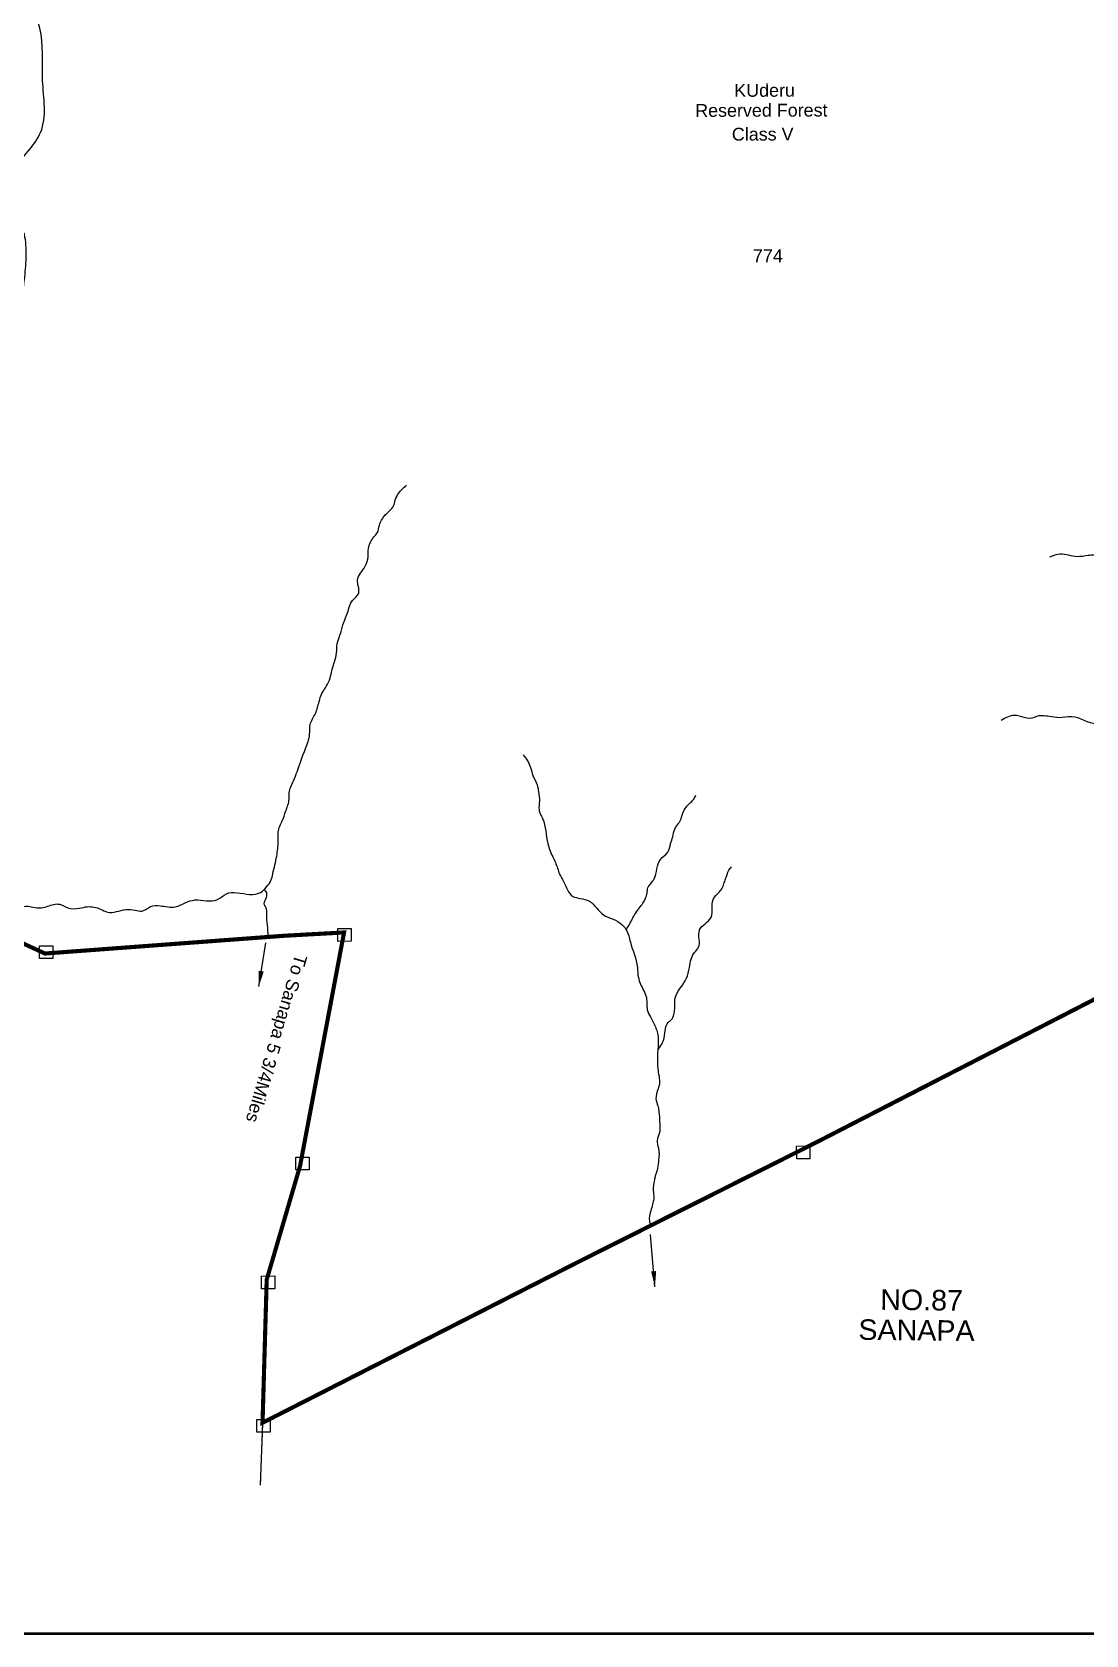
# Model space of a CAD drawing. Header units: feet. Extents: x 746667 to 763555, y 1616206 to 1623008.
# Drawn here: x 759197 to 761241, y 1616206 to 1619312 of the extents above; entities that cross this region are included whole.
import ezdxf
from ezdxf.enums import TextEntityAlignment as Align

# ---------------------------------------------------------------- set-up
doc = ezdxf.new("R2010")
doc.units = ezdxf.units.FT
doc.header["$LTSCALE"] = 15
doc.header["$MEASUREMENT"] = 0
doc.linetypes.add('HIDDEN2', pattern=[0.1875, 0.125, -0.0625])
for name, color, linetype in [('ARROWS', 5, 'Continuous'), ('HILL', 17, 'Continuous'), ('PLOT NO', 7, 'Continuous'), ('ROAD NAME', 255, 'Continuous'), ('TANKS-STREAM', 4, 'Continuous'), ('VILLAGE STONES', 240, 'Continuous')]:
    doc.layers.add(name, color=color, linetype=linetype)
doc.layers.add('VILLAGE BOUNDRY', color=5, linetype='HIDDEN2', lineweight=100)
doc.styles.get("Standard").update_dxf_attribs({"font": 'arial.ttf'})
doc.dimstyles.get("Standard").update_dxf_attribs({"dimtxt": 0.18, "dimasz": 30, "dimexe": 0.18, "dimexo": 0.0625, "dimgap": 0.09, "dimtad": 0, "dimtih": 1, "dimtoh": 1, "dimdec": 4, "dimzin": 0, "dimdsep": 46, "dimtxsty": 'Standard', "dimcen": 0.09, "dimadec": 0, "dimazin": 0, "dimtfac": 1, "dimtdec": 4, "dimtofl": 0, "dimtmove": 0, "dimatfit": 3, "dimfxl": 1, "dimtolj": 1, "dimtzin": 0, "dimarcsym": 0})

msp = doc.modelspace()

# ---------------------------------------------------------------- linework, layer by layer
at = {"layer": 'HILL', "lineweight": -2}
msp.add_spline([(758165.6, 1617731), (758151.4, 1617849.7), (758282.3, 1617906.3), (758396.5, 1617889), (758473.9, 1617906.8), (758513.5, 1617969.1), (758543.9, 1618044.5), (758571.6, 1618034), (758596.2, 1618018.5), (758633.9, 1618049.8), (758655.2, 1618058.1), (758697.3, 1618075.6), (758745.3, 1618114.1), (758795.6, 1618140.9), (758857, 1618202), (758906, 1618271.8), (758943.6, 1618314.5), (759014.8, 1618409.2), (759135.9, 1618565.4), (759163.5, 1618668.1), (759170.8, 1618733.9), (759183.5, 1618843.2), (759185.9, 1618884.2), (759180.8, 1618924.6), (759164.3, 1618963.1), (759167.2, 1619051.2), (759192.6, 1619084.9), (759213.8, 1619117.7), (759217.6, 1619218.6), (759212.3, 1619319.6), (759180, 1619387), (759149.4, 1619424), (759038.6, 1619461.1), (758929.4, 1619489.3), (758855.1, 1619579), (758726.8, 1619673.9), (758416.7, 1619807.6), (758295.8, 1619866.3), (758225.9, 1619866.8), (758183.6, 1619858), (758134, 1619877.4), (758146.1, 1619949.5), (758258.2, 1619989.8), (758359.1, 1620018), (758438.7, 1620017.1), (758475.2, 1620037.1), (758528.3, 1620052.8), (758627.2, 1620143.7), (758693.3, 1620135.9), (758728.8, 1620129), (758766, 1620111.9), (758772.5, 1620084), (758783, 1619983.5), (758798.2, 1619946.5), (758826, 1619863.6), (758861, 1619819.1), (758925.1, 1619734.3), (758981.7, 1619666.7), (759147.5, 1619585.7), (759341.7, 1619491.6), (759537.5, 1619398.3), (759666.3, 1619342.4), (759806, 1619609), (759915.7, 1619734.3), (759939, 1619792.8), (759925.1, 1619852.8), (759954.1, 1619948.5), (760001.2, 1619991.7), (760073.7, 1619991.9), (760122.5, 1619985.9), (760411.8, 1620075.7), (760506, 1620203.4), (760535.7, 1620221.1), (760583.8, 1620221.2), (760625.5, 1620263.3), (760667.7, 1620348.3), (760722.8, 1620486.1), (760721.5, 1620622.6), (760743.6, 1620817.5), (760772.8, 1620898.6), (760779.2, 1620929.9), (760719.5, 1620941.9), (760757.2, 1621035.9), (760881.4, 1621134.1), (760947.5, 1621162.3), (760994.1, 1621164.8), (761029.3, 1621131.9), (761128.7, 1621234.6), (761161.2, 1621507), (761116, 1621948.9), (761215.4, 1622296.8)], degree=3, dxfattribs=at)
at = {"layer": 'PLOT NO', "lineweight": -2}
msp.add_lwpolyline([(759644.1, 1616616.7), (759639.5, 1616495.6)], dxfattribs=at)
at = {"layer": 'TANKS-STREAM', "lineweight": -2}
for points in [[(759059.2, 1617601.3), (759066.3, 1617604.6), (759076.9, 1617608.3), (759083.8, 1617609.9), (759095.9, 1617613.1), (759111.7, 1617616.9), (759147.7, 1617611.7), (759160.1, 1617612.5), (759177.5, 1617616.5), (759186.5, 1617618.2), (759198.6, 1617616.1), (759215.5, 1617614.8), (759227.7, 1617618), (759250.1, 1617621.8), (759266.2, 1617614.9), (759289.1, 1617614), (759304.9, 1617616.9), (759329.9, 1617612.3), (759343.3, 1617606.6), (759379, 1617611.3), (759397.2, 1617610.1), (759409.5, 1617608.5), (759418.7, 1617612.4), (759426.7, 1617617.2), (759445.4, 1617618.8), (759474.8, 1617616.6), (759493.9, 1617624.4), (759513.1, 1617630), (759556.8, 1617630.7), (759573.9, 1617642), (759594.9, 1617643.9), (759639.9, 1617644.4), (759652.1, 1617655.7), (759660.3, 1617667.9), (759664, 1617680.9), (759671.6, 1617715), (759674.3, 1617744.2), (759675.7, 1617767.3), (759685.5, 1617790.4), (759688.3, 1617799.8), (759695.3, 1617822.5), (759695.7, 1617837.5), (759704.1, 1617861.1), (759711.2, 1617878.6), (759727.3, 1617923.5), (759735.4, 1617951.3), (759736.4, 1617969.9), (759746.6, 1617991.4), (759753.8, 1618014.6), (759759.4, 1618030.4), (759768.3, 1618044.7), (759775.2, 1618060.3), (759778.8, 1618074.8), (759787.6, 1618108.9), (759788.9, 1618126.7), (759794.1, 1618143), (759800, 1618163.1), (759809.9, 1618190), (759818.4, 1618210.2), (759830.6, 1618224.8), (759829.9, 1618237.6), (759828.3, 1618249.9), (759843.1, 1618276.7), (759848.7, 1618295.2), (759849.6, 1618311.4), (759853.6, 1618323.3), (759860.1, 1618333.9), (759866.7, 1618341.6), (759870.7, 1618356.1), (759874.9, 1618366.1), (759882.2, 1618376.3), (759898, 1618393.6), (759901.6, 1618405.2), (759907.9, 1618418.1), (759923.1, 1618433.7)], [(761723.9, 1618020.3), (761717, 1618038.7), (761705.1, 1618052.5), (761696.3, 1618054.4), (761685.4, 1618054), (761677.6, 1618050.7), (761661.1, 1618053.3), (761636.2, 1618058.8), (761606.9, 1618087.6), (761592.7, 1618121.3), (761571.3, 1618142.5), (761547.2, 1618176.5), (761529, 1618208.9), (761516.5, 1618219.7), (761507, 1618235), (761488.2, 1618251.1), (761479, 1618259.6), (761465.5, 1618274.6), (761456.9, 1618285.4), (761439.5, 1618291.9), (761419.8, 1618286.3), (761403.4, 1618286.5), (761374.9, 1618290.7), (761358.5, 1618284.4), (761343.4, 1618286.7), (761326, 1618293.8), (761275.5, 1618290.8), (761255.8, 1618298), (761245.3, 1618297.6), (761224, 1618295.3), (761190.8, 1618300.1), (761170.5, 1618294.1)], [(761666.8, 1618051.6), (761654.6, 1618034.1), (761640.6, 1618025.2), (761635.9, 1618018.4), (761628.6, 1618010), (761614.5, 1618002.7), (761590, 1617997.9), (761534.7, 1617983.1), (761519.1, 1617978.9), (761501.4, 1617971), (761472.4, 1617966), (761464.3, 1617961.2), (761455.1, 1617959), (761447.1, 1617958.3), (761437.4, 1617955), (761425.1, 1617951.9), (761397.1, 1617950.6), (761389.9, 1617950.6), (761360.4, 1617961.8), (761331.9, 1617962.5), (761316.7, 1617963), (761299.9, 1617968.5), (761279, 1617973), (761261.8, 1617971.3), (761213.2, 1617985.2), (761189, 1617983.2), (761169.5, 1617985.8), (761163.3, 1617986.2), (761145.1, 1617985.6), (761140.4, 1617983.4), (761101.6, 1617987.6), (761076.7, 1617978)], [(760149.7, 1617911.5), (760164, 1617886.9), (760168.5, 1617871.5), (760176.6, 1617853), (760179.5, 1617839.3), (760181.1, 1617821.5), (760180.4, 1617804.6), (760182.8, 1617796.9), (760187.3, 1617787.6), (760197.2, 1617739.4), (760206.9, 1617713.6), (760216.3, 1617691.4), (760220, 1617680.1), (760227.7, 1617666), (760246, 1617637), (760260.1, 1617633), (760277.9, 1617627.8), (760306, 1617600.6), (760318.9, 1617594.9), (760337.5, 1617585.3), (760348.9, 1617572.8), (760354.2, 1617560.7), (760357.5, 1617548.2), (760371.2, 1617499.3), (760372.9, 1617479.6), (760383.1, 1617454.7), (760388.5, 1617440.8), (760391, 1617413.9), (760398.6, 1617399.8), (760405.9, 1617383.9), (760409.3, 1617374.7), (760411.5, 1617352.5), (760410, 1617326.2), (760410.3, 1617307.5), (760412.3, 1617292.2), (760414, 1617276.7), (760411.2, 1617263.7), (760407.1, 1617244.4), (760410.7, 1617231.1), (760413.8, 1617208.9), (760414.4, 1617196), (760413.9, 1617178.9), (760409.1, 1617164), (760412, 1617149.1), (760412.3, 1617125.5), (760410.1, 1617109.9), (760405.8, 1617095.2), (760404.2, 1617087.8), (760401.7, 1617067.2), (760402.9, 1617052.5), (760401.2, 1617043), (760398, 1617031), (760394.3, 1617017.7), (760395.8, 1616998.4)], [(760349.1, 1617572.4), (760354.8, 1617581.1), (760360.9, 1617592.6), (760374.9, 1617614.8), (760381.9, 1617623.7), (760386.6, 1617632.4), (760389.9, 1617643.6), (760391.6, 1617653.5), (760397.4, 1617662.2), (760403.3, 1617670.9), (760416.1, 1617708.6), (760429.8, 1617722.4), (760435.6, 1617739.5), (760439.5, 1617752.1), (760443.7, 1617767.5), (760450.7, 1617777.9), (760454.3, 1617783.5), (760459, 1617798.1), (760465.7, 1617809.8), (760471.9, 1617816.8), (760480.8, 1617825.5), (760484.2, 1617833.4)], [(760410.8, 1617339.2), (760423.2, 1617362.7), (760425.4, 1617381), (760430.5, 1617392.3), (760436.4, 1617397.6), (760441.7, 1617408.1), (760443.4, 1617418.8), (760443.9, 1617438), (760466.3, 1617478.2), (760471.9, 1617499.1), (760475.2, 1617515.2), (760482.5, 1617528.7), (760489.8, 1617538.3), (760490.9, 1617553.5), (760491.7, 1617571.8), (760513.9, 1617596.1), (760515.8, 1617616.4), (760517.2, 1617628.8), (760526.2, 1617641.7), (760531.8, 1617647.4), (760536.9, 1617656.4), (760540.5, 1617666), (760543.6, 1617675.3), (760550.9, 1617691.1), (760553.4, 1617693.9)], [(759651.3, 1617654.8), (759647.7, 1617650.8), (759651.5, 1617643.8), (759651.9, 1617640.5), (759651.3, 1617634.5), (759646.7, 1617622.7), (759649.7, 1617616.5), (759651.6, 1617601.1), (759651.8, 1617593.2), (759653, 1617581.5), (759654.8, 1617558.3)]]:
    msp.add_spline(points, degree=3, dxfattribs=at)
at = {"layer": 'VILLAGE BOUNDRY', "lineweight": -2, "ltscale": 25, "const_width": 8}
msp.add_lwpolyline([(761652.8, 1617640.7), (760717.9, 1617160.1), (760251.6, 1616926), (759644.1, 1616616.7), (759652.2, 1616894.2), (759716.9, 1617114.5), (759802.2, 1617567), (759685.8, 1617560.6), (759222.1, 1617526.2), (758738.5, 1617749.1), (758136.6, 1617729.4), (757900.4, 1617756.5), (757846.1, 1617732.1), (757769.3, 1617722.5), (757353.4, 1617667.1), (757202.7, 1617735.7), (756850, 1617665.6), (756733.3, 1617617.3), (756682.3, 1617604.5)], dxfattribs=at)
at = {"layer": 'VILLAGE BOUNDRY', "lineweight": -2}
msp.add_lwpolyline([(759644.1, 1616616.7), (759639.5, 1616495.6)], dxfattribs=at)
at = {"layer": 'VILLAGE STONES', "color": 5, "const_width": 5}
msp.add_lwpolyline([(746669.5, 1623005.6), (763273.4, 1623005.6), (763273.4, 1616208), (746669.5, 1616208)], close=True, dxfattribs=at)
at = {"layer": 'VILLAGE STONES', "lineweight": -2}
for points in [[(759790.2, 1617574.5), (759815.7, 1617574.6), (759815.8, 1617549.9), (759790.3, 1617549.8)], [(759211.6, 1617541.4), (759237.1, 1617541.4), (759237.2, 1617516.7), (759211.7, 1617516.6)], [(760679.9, 1617153.1), (760705.5, 1617153.2), (760705.5, 1617128.4), (760680, 1617128.3)], [(759708.7, 1617131.7), (759734.3, 1617131.8), (759734.3, 1617107), (759708.8, 1617107)], [(759642.2, 1616901.1), (759667.7, 1616901.2), (759667.8, 1616876.4), (759642.3, 1616876.4)], [(759633.2, 1616623.1), (759658.8, 1616623.2), (759658.8, 1616598.4), (759633.3, 1616598.3)]]:
    msp.add_lwpolyline(points, close=True, dxfattribs=at)

# ---------------------------------------------------------------- texts
at = {"layer": 'PLOT NO', "lineweight": -2}
msp.add_text('774', height=25, rotation=0.1736, dxfattribs=at).set_placement((760624.1, 1618878.5), align=Align.MIDDLE_CENTER)
at = {"layer": 'ROAD NAME', "lineweight": -2}
for s, height, rotation, p in [('KUderu ', 24.86, 0.1736, (760558.9, 1619186.6)), ('Reserved Forest ', 24.855, 0.1736, (760483.2, 1619147.7)), ('Class V', 24.86, 0.1736, (760554.3, 1619101.7)), ('To Sanapa 5 3/4Miles', 24.855, 253.4678, (759707.5, 1617526.8))]:
    msp.add_text(s, height=height, rotation=rotation, dxfattribs=at).set_placement(p)
at = {"layer": 'VILLAGE STONES'}
for s, p in [('NO.87', (760841.8, 1616835.7)), ('SANAPA', (760799.5, 1616777.6))]:
    msp.add_text(s, height=39.77, rotation=359.3818, dxfattribs=at).set_placement(p)

# ---------------------------------------------------------------- leaders
at = {"layer": 'ARROWS', "lineweight": -2}
for points in [[(759636.8, 1617462.4), (759650.6, 1617546.8)], [(760405.2, 1616880.5), (760396.3, 1616981.9)]]:
    msp.add_leader(points, dimstyle='Standard', override={"dimgap": 0.09, "dimtad": 0}, dxfattribs=at)

doc.saveas('drawing.dxf')
